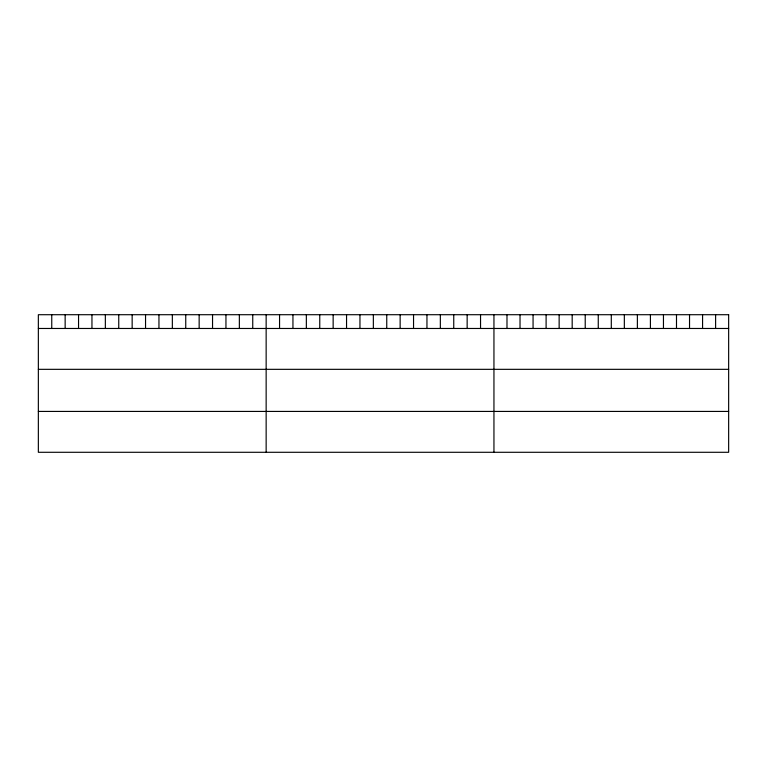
<?xml version="1.0" encoding="UTF-8"?>
<svg xmlns="http://www.w3.org/2000/svg" width="767" height="767" viewBox="0 0 767 767"><rect width="100%" height="100%" fill="white"/><g stroke="black" fill="none" stroke-linecap="round" stroke-linejoin="round"><path stroke-width="1.15" d="M38.35 328.468L728.65 328.468M38.35 369.33L728.65 369.33M38.35 411.428L728.65 411.428M715.611 314.71L715.611 328.468M702.572 314.71L702.572 328.468M689.533 314.71L689.533 328.468M676.494 314.71L676.494 328.468M663.455 314.71L663.455 328.468M650.416 314.71L650.416 328.468M637.377 314.71L637.377 328.468M624.338 314.71L624.338 328.468M611.299 314.71L611.299 328.468M598.26 314.71L598.26 328.468M585.221 314.71L585.221 328.468M572.182 314.71L572.182 328.468M559.143 314.71L559.143 328.468M546.104 314.71L546.104 328.468M533.065 314.71L533.065 328.468M520.026 314.71L520.026 328.468M506.987 314.71L506.987 328.468M493.948 314.71L493.948 452.29M480.545 314.71L480.545 328.468M467.151 314.71L467.151 328.468M453.748 314.71L453.748 328.468M440.344 314.71L440.344 328.468M426.951 314.71L426.951 328.468M413.547 314.71L413.547 328.468M400.144 314.71L400.144 328.468M386.75 314.71L386.75 328.468M373.347 314.71L373.347 328.468M359.953 314.71L359.953 328.468M346.55 314.71L346.55 328.468M333.146 314.71L333.146 328.468M319.753 314.71L319.753 328.468M306.349 314.71L306.349 328.468M292.946 314.71L292.946 328.468M279.552 314.71L279.552 328.468M266.149 314.71L266.149 452.29M252.746 314.71L252.746 328.468M239.352 314.71L239.352 328.468M225.949 314.71L225.949 328.468M212.545 314.71L212.545 328.468M199.152 314.71L199.152 328.468M185.748 314.71L185.748 328.468M172.345 314.71L172.345 328.468M158.951 314.71L158.951 328.468M145.548 314.71L145.548 328.468M132.154 314.71L132.154 328.468M118.751 314.71L118.751 328.468M105.347 314.71L105.347 328.468M91.954 314.71L91.954 328.468M78.55 314.71L78.55 328.468M65.147 314.71L65.147 328.468M51.753 314.71L51.753 328.468M728.65 314.71L38.35 314.71L38.35 452.29L728.65 452.29L728.65 314.71"/></g></svg>
